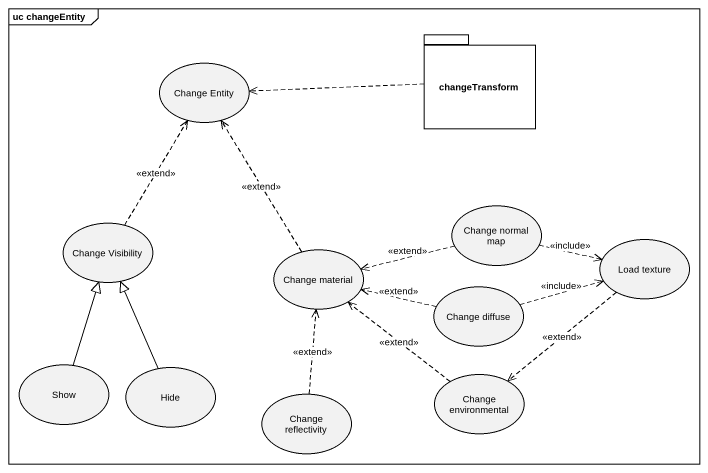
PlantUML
@startuml
mainframe uc changeEntity
package changeTransform {
}
usecase "Change Entity" as Change_Entity
usecase "Change Visibility" as Change_Visibility
usecase "Change normal map" as Change_normal_map
usecase "Change material" as Change_material
usecase "Load texture" as Load_texture
usecase "Change diffuse" as Change_diffuse
usecase "Show" as Show_
usecase "Hide" as Hide_
usecase "Change environmental" as Change_environmental
usecase "Change reflectivity" as Change_reflectivity
changeTransform .left.> Change_Entity
Change_Visibility .up.> Change_Entity : <<extend>>
Change_normal_map .left.> Change_material : <<extend>>
Change_normal_map .right.> Load_texture : <<include>>
Change_material .up.> Change_Entity : <<extend>>
Load_texture ..> Change_environmental : <<extend>>
Change_diffuse .left.> Change_material : <<extend>>
Change_diffuse .right.> Load_texture : <<include>>
Show_ -up-|> Change_Visibility
Hide_ -up-|> Change_Visibility
Change_environmental .up.> Change_material : <<extend>>
Change_reflectivity .up.> Change_material : <<extend>>
@enduml
